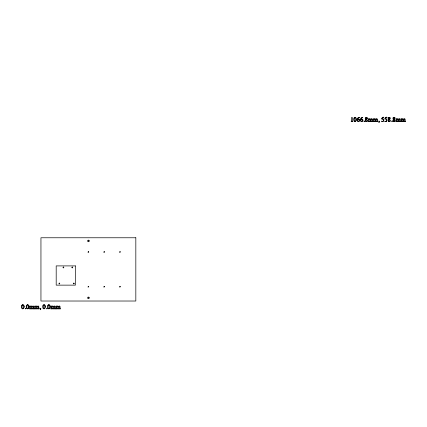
<?xml version="1.0" encoding="UTF-8"?>
<svg xmlns="http://www.w3.org/2000/svg" width="427" height="427" viewBox="0 0 427 427"><rect width="100%" height="100%" fill="white"/><g stroke="black" fill="none" stroke-linecap="round" stroke-linejoin="round"><path stroke-width="0.64" d="M88.784 251.999C86.857 253.28 89.056 250.43 88.389 251.999M88.784 286.789C86.857 288.07 89.056 285.22 88.389 286.789M104.599 251.999C102.672 253.28 104.871 250.43 104.204 251.999M104.599 286.789C102.672 288.07 104.871 285.22 104.204 286.789M120.414 251.999C118.482 253.28 120.686 250.43 120.019 251.999M120.414 286.789C118.482 288.07 120.686 285.22 120.019 286.789M63.404 267.008L62.929 267.483L63.404 267.959L63.879 267.483L63.404 267.008L63.404 267.483M72.227 267.008L71.752 267.483L72.227 267.959L72.702 267.483L72.227 267.008L72.227 267.483M59.353 283.074L58.878 283.549L59.118 283.96L59.764 283.79L59.353 283.074L59.353 283.549M73.839 283.074L73.428 283.79L74.079 283.96L74.314 283.549L73.839 283.074L73.839 283.549M88.389 240.929L89.184 240.929A0.79 0.79 0 0 0 87.994 240.246A0.79 0.79 0 0 0 87.994 241.618A0.79 0.79 0 0 0 89.184 240.929M88.389 297.859L89.184 297.859A0.79 0.79 0 0 1 87.994 298.542A0.79 0.79 0 0 1 87.994 297.176A0.79 0.79 0 0 1 89.184 297.859M22.076 305.599L22.076 307.958L22.828 308.758L23.464 308.251L23.533 305.572L22.807 304.723L22.076 305.599M26.896 305.599L26.896 307.958L27.654 308.758L28.283 308.251L28.353 305.572L27.627 304.723L26.896 305.599M43.319 305.599L43.324 307.958L44.077 308.758L44.707 308.251L44.776 305.572L44.05 304.723L43.319 305.599M48.139 305.599L48.144 307.958L48.897 308.758L49.527 308.251L49.596 305.572L48.87 304.723L48.139 305.599M354.319 118.348L354.325 120.713L355.077 121.508L355.707 121.006L355.776 118.327L355.05 117.478L354.319 118.348M31.619 308.123L31.534 308.646C30.045 309.02 33.701 309.02 32.217 308.652L32.126 306.655L32.82 306.271L33.274 306.527L33.253 308.673C31.822 308.993 35.372 308.993 33.952 308.684L33.76 306.346L33.082 305.935L32.068 306.479L31.39 305.935L30.386 306.437C30.909 305.364 28.684 306.474 29.821 306.421L29.757 308.71C28.412 308.983 31.934 308.972 30.493 308.694L30.413 306.65L30.739 306.378L31.555 306.581L31.619 308.123M36.615 308.123L36.535 308.646C35.046 309.02 38.702 309.02 37.218 308.652L37.128 306.655L37.816 306.271L38.275 306.527L38.254 308.673C36.823 308.993 40.368 308.993 38.953 308.684L38.756 306.346L38.083 305.935L37.069 306.479L36.386 305.935L35.388 306.437C35.905 305.364 33.68 306.474 34.822 306.421L34.758 308.71C33.413 308.983 36.93 308.972 35.494 308.694L35.409 306.65L35.74 306.378L36.551 306.581L36.615 308.123M52.863 308.123L52.777 308.646C51.293 309.02 54.944 309.02 53.46 308.652L53.375 306.655L54.064 306.271L54.517 306.527L54.496 308.673C53.065 308.993 56.615 308.993 55.195 308.684L55.003 306.346L54.325 305.935L53.311 306.479L52.633 305.935L51.63 306.437C52.153 305.364 49.927 306.474 51.064 306.421L51 308.71C49.655 308.983 53.178 308.972 51.742 308.694L51.656 306.65L51.982 306.378L52.799 306.581L52.863 308.123M57.858 308.123L57.778 308.646C56.289 309.02 59.945 309.02 58.462 308.652L58.371 306.655L59.059 306.271L59.518 306.527L59.497 308.673C58.067 308.993 61.616 308.993 60.196 308.684L59.999 306.346L59.326 305.935L58.312 306.479L57.629 305.935L56.631 306.437C57.154 305.364 54.928 306.474 56.065 306.421L56.001 308.71C54.656 308.983 58.173 308.972 56.738 308.694L56.658 306.65L56.983 306.378L57.8 306.581L57.858 308.123M370.289 120.878L370.209 121.401C368.72 121.775 372.376 121.77 370.887 121.401L370.801 119.411L371.49 119.026L371.944 119.282L371.922 121.428C370.492 121.748 374.041 121.743 372.627 121.439L372.429 119.101L371.752 118.69L370.743 119.234L370.06 118.69L369.056 119.186C369.579 118.119 367.353 119.229 368.49 119.17L368.426 121.465C367.081 121.732 370.604 121.727 369.168 121.449L369.083 119.405L369.408 119.128L370.225 119.33L370.289 120.878M375.285 120.878L375.205 121.401C373.716 121.775 377.372 121.77 375.888 121.401L375.797 119.411L376.491 119.026L376.945 119.282L376.924 121.428C375.493 121.748 379.043 121.743 377.623 121.439L377.425 119.101L376.753 118.69L375.739 119.234L375.061 118.69L374.057 119.186C374.58 118.13 372.349 119.229 373.492 119.17L373.428 121.465C372.082 121.732 375.6 121.727 374.164 121.449L374.084 119.405L374.41 119.128L375.226 119.33L375.285 120.878M397.959 120.878L397.879 121.401C396.389 121.775 400.046 121.77 398.562 121.401L398.471 119.411L399.16 119.026L399.613 119.282L399.597 121.428C398.167 121.748 401.711 121.743 400.296 121.439L400.099 119.101L399.426 118.69L398.412 119.234L397.729 118.69L396.731 119.186C397.249 118.13 395.023 119.229 396.16 119.17L396.096 121.465C394.751 121.732 398.274 121.727 396.838 121.449L396.752 119.405L397.078 119.128L397.895 119.33L397.959 120.878M402.96 120.878L402.874 121.401C401.385 121.775 405.042 121.77 403.558 121.401L403.467 119.411L404.161 119.026L404.615 119.282L404.593 121.428C403.163 121.748 406.712 121.743 405.292 121.439L405.1 119.101L404.422 118.69L403.408 119.234L402.73 118.69L401.727 119.186C402.25 118.13 400.019 119.229 401.161 119.17L401.097 121.465C399.752 121.732 403.275 121.727 401.834 121.449L401.754 119.405L402.079 119.128L402.896 119.33L402.96 120.878M24.259 306.714L24.067 307.894L22.791 308.934L21.777 308.369L21.35 306.741L21.633 305.348L22.823 304.552L23.944 305.31L24.259 306.714M29.079 306.714L28.887 307.894L27.611 308.934L26.597 308.369L26.17 306.741L26.458 305.348L27.643 304.552L28.764 305.31L29.079 306.714M45.502 306.714L45.31 307.894L44.04 308.934L43.02 308.369L42.593 306.741L42.881 305.348L44.066 304.552L45.187 305.31L45.502 306.714M50.322 306.714L50.13 307.894L48.859 308.934L47.84 308.369L47.413 306.741L47.701 305.348L48.886 304.552L50.007 305.31L50.322 306.714M356.502 119.469L356.31 120.649L355.04 121.684L354.02 121.124L353.593 119.496L353.882 118.103L355.067 117.308L356.187 118.065L356.502 119.469M357.661 119.448L357.783 121.012L358.472 121.503L359.016 121.188L359.054 119.699L358.306 119.16L357.661 119.448M360.874 119.448L360.996 121.012L361.685 121.503L362.229 121.188L362.267 119.699L361.52 119.16L360.874 119.448M365.736 120.062L365.838 121.268L366.948 121.321L366.937 120.265L366.131 119.619L365.736 120.062M388.591 120.062L388.687 121.268L389.798 121.321L389.787 120.265L388.981 119.619L388.591 120.062M393.411 120.062L393.507 121.268L394.617 121.321L394.607 120.265L393.801 119.619L393.411 120.062M381.626 118.909L382.64 119.186L383.505 120.355L383.238 121.14L382.603 121.455L381.69 121.054L381.412 121.289L382.224 121.695L383.473 121.231L383.852 119.485L382.101 118.428L382.368 117.879C384.263 118.444 384.503 116.475 382.325 117.377L381.637 118.877M384.839 118.909L385.853 119.186L386.718 120.355L386.451 121.14L385.816 121.455L384.903 121.054L384.626 121.289L385.437 121.695L386.686 121.231L387.065 119.485L385.314 118.428L385.581 117.879C387.476 118.444 387.716 116.475 385.538 117.377L384.85 118.877M351.693 121.06L351.576 121.428C349.665 121.743 354.234 121.711 352.371 121.46C353.444 115.098 350.156 116.886 351.693 121.06M367.044 118.188L366.441 119.122L365.64 118.098L366.302 117.473L367.044 118.188M389.894 118.188L389.291 119.122L388.49 118.098L389.152 117.473L389.894 118.188M394.713 118.188L394.11 119.122L393.31 118.098L393.972 117.473L394.713 118.188M40.65 308.967L40.175 309.788L40.901 308.806L40.741 308.374L40.09 308.337L40.111 308.833L40.65 308.967M379.32 121.722L378.85 122.544L379.571 121.562L379.416 121.129L378.76 121.092L378.781 121.588L379.32 121.722M359.758 120.2L359.39 121.236L358.429 121.695L357.426 121.177L356.972 119.8L357.847 117.9C362.027 116.566 357.612 117.468 357.741 119.144L358.579 118.866L359.417 119.213L359.758 120.2M362.971 120.2L362.603 121.236L361.642 121.695L360.639 121.177L360.185 119.8L361.061 117.9C365.24 116.566 360.826 117.468 360.954 119.144L361.792 118.866L362.63 119.213L362.971 120.2M365.379 119.96L365.128 120.665L365.491 121.412L366.371 121.695L367.279 121.385L367.62 120.627L366.628 119.25L367.498 118.204L367.199 117.574L366.398 117.297L365.507 117.585L365.16 118.29L365.96 119.485L365.379 119.96M388.234 119.96L387.978 120.665L388.34 121.412L389.221 121.695L390.134 121.385L390.47 120.627L389.477 119.25L390.347 118.204L390.054 117.574L389.248 117.297L388.356 117.585L388.01 118.29L388.81 119.485L388.234 119.96M393.053 119.96L392.797 120.665L393.16 121.412L394.041 121.695L394.954 121.385L395.29 120.627L394.297 119.25L395.167 118.204L394.874 117.574L394.068 117.297L393.176 117.585L392.829 118.29L393.63 119.485L393.053 119.96M25.908 308.588L25.556 308.945L25.198 308.588L25.556 308.235L25.908 308.588M47.151 308.588L46.799 308.945L46.442 308.588L46.799 308.235L47.151 308.588M364.578 121.343L364.226 121.7L363.868 121.343L364.226 120.99L364.578 121.343M392.253 121.343L391.895 121.7L391.538 121.343L391.895 120.99L392.253 121.343M135.829 237.77L40.949 237.77L40.949 301.019L135.829 301.019L135.829 237.77M75.419 265.904L56.193 265.904L56.193 285.135L75.419 285.135L75.419 265.904"/></g></svg>
